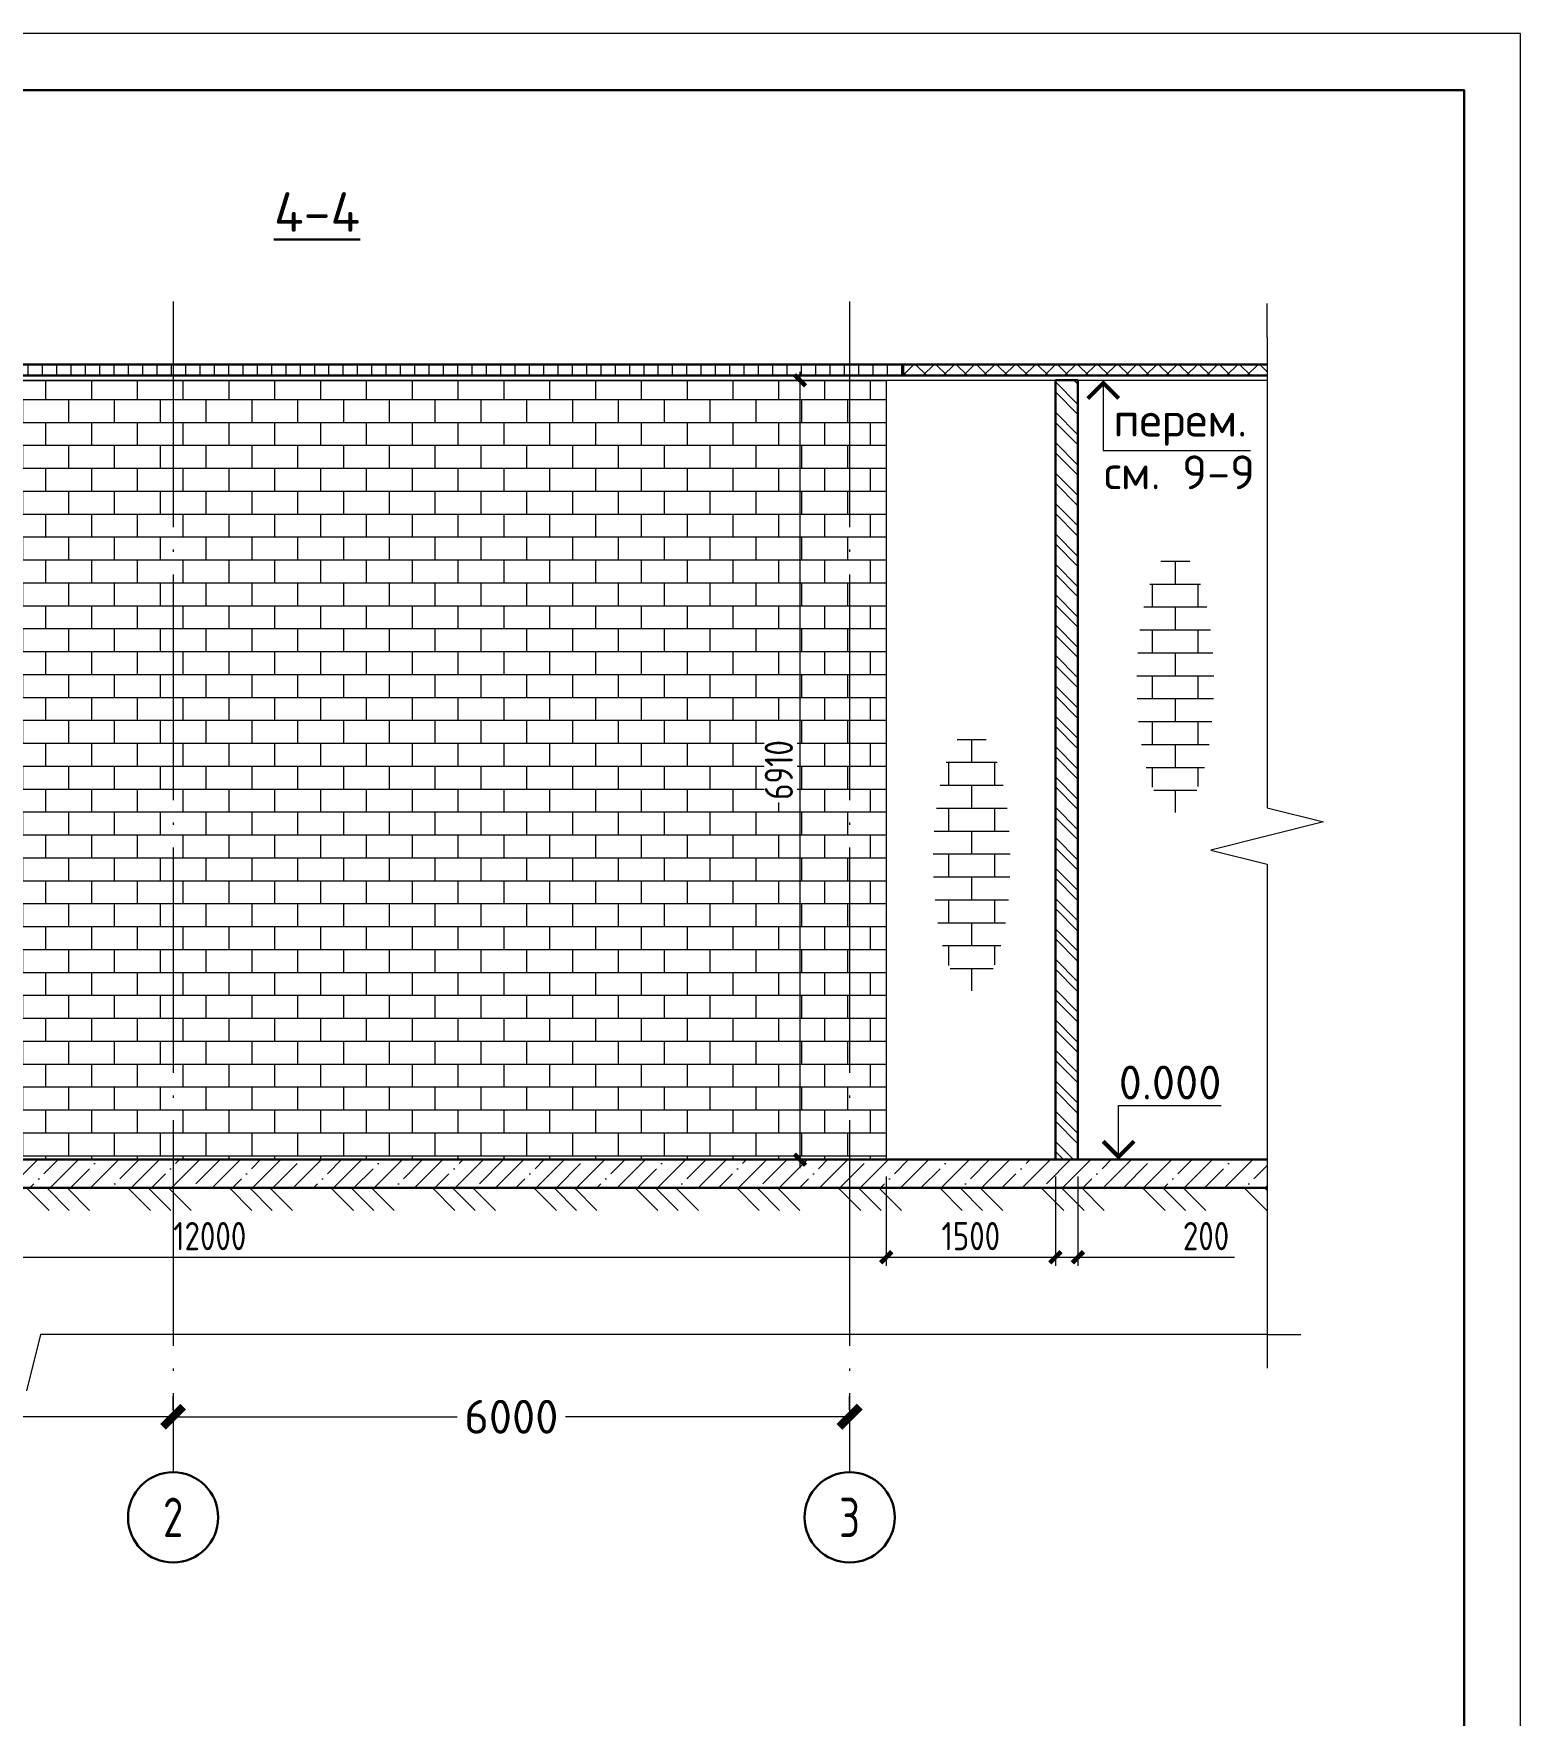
# Model space of a CAD drawing. Extents: x -965262 to 1142518, y -357520 to 71675.
# Drawn here: x 867181 to 880368, y -195599 to -180688 of the extents above; entities that cross this region are included whole.
import ezdxf

# ---------------------------------------------------------------- set-up
doc = ezdxf.new("R2010")
doc.units = 0
doc.header["$LTSCALE"] = 10
doc.linetypes.add('DOTE', pattern=[2.4200000000000004, 2, -0.2, 0.02, -0.2])
doc.layers.get('0').update_dxf_attribs({"linetype": 'CONTINUOUS', "lineweight": 30})
doc.layers.get('Defpoints').update_dxf_attribs({"linetype": 'CONTINUOUS'})
doc.layers.add('DOTE', color=7, linetype='DOTE', lineweight=9)
doc.styles.add('GOST 2.304', font='isocpeur.ttf', dxfattribs={"width": 0.75, "height": 250})
doc.styles.get("Standard").update_dxf_attribs({"font": 'isocpeur.ttf', "height": 300})
doc.styles.add('ГОСТ 2м', font='isocpeur.ttf', dxfattribs={"width": 0.8, "height": 250})
doc.dimstyles.get("Standard").update_dxf_attribs({"dimscale": 100, "dimtxt": 300, "dimasz": 1.8, "dimexe": 1.8, "dimexo": 0.625, "dimgap": 0.9, "dimtad": 0, "dimdec": 0, "dimzin": 0, "dimdsep": 46, "dimtxsty": 'Standard', "dimblk": 'ARCHTICK', "dimcen": 0.9, "dimclrd": 256, "dimclre": 256, "dimclrt": 256, "dimadec": 0, "dimazin": 0, "dimtfac": 1, "dimtdec": 0, "dimtofl": 0, "dimtmove": 0, "dimatfit": 3, "dimfxl": 1, "dimtolj": 1, "dimtzin": 0, "dimlwd": 15, "dimlwe": 15, "dimarcsym": 0})
doc.dimstyles.new('ГОСТ 2м', dxfattribs={"dimtxt": 250, "dimasz": 100, "dimexe": 75, "dimexo": 150, "dimgap": 62.5, "dimtad": 1, "dimdec": 0, "dimtxsty": 'ГОСТ 2м', "dimblk": 'ARCHTICK', "dimcen": 150, "dimdle": 75, "dimclrd": 256, "dimclre": 256, "dimclrt": 256, "dimadec": 0, "dimazin": 0, "dimtfac": 1, "dimtdec": 0, "dimtmove": 0, "dimatfit": 3, "dimldrblk": 'OBLIQUE', "dimfxl": 1, "dimlwd": 15, "dimlwe": 15, "dimarcsym": 0})

# ---------------------------------------------------------------- blocks, each defined once
blk = doc.blocks.new('_ArchTick')
at = {"color": 0, "linetype": 'ByBlock', "lineweight": 0, "const_width": 0.4}
blk.add_lwpolyline([(-0.5, -0.5), (0.5, 0.5)], dxfattribs=at)
blk = doc.blocks.new('*D626')
at = {"lineweight": 15, "transparency": 16777216}
for p, q in [((862418.2524775865, -192889.1247830632), (862418.2524775865, -192771.6247830631)), ((868418.2524775867, -192889.1247830632), (868418.2524775867, -192771.6247830631)), ((862418.2524775865, -192951.6247830631), (864938.2524775866, -192951.6247830631)), ((868418.2524775867, -192951.6247830631), (865898.2524775866, -192951.6247830631))]:
    blk.add_line(p, q, dxfattribs=at)
at = {"layer": 'Defpoints', "color": 0, "lineweight": 15, "transparency": 16777216}
for p in [(862418.2524775865, -192951.6247830632), (862418.2524775865, -192951.6247830631), (868418.2524775867, -192951.6247830632)]:
    blk.add_point(p, dxfattribs=at)
at = {"lineweight": 15, "transparency": 16777216, "xscale": 180, "yscale": 180, "zscale": 180, "rotation": 180}
blk.add_blockref('_ArchTick', (862418.2524775865, -192951.6247830631), dxfattribs=at)
at = {"lineweight": 15, "transparency": 16777216, "xscale": 180, "yscale": 180, "zscale": 180}
blk.add_blockref('_ArchTick', (868418.2524775867, -192951.6247830631), dxfattribs=at)
at = {"lineweight": 15, "transparency": 16777216, "insert": (865418.2524775866, -192951.6247830631), "char_height": 300, "attachment_point": 5}
blk.add_mtext('\\A1;6000', dxfattribs=at)
blk = doc.blocks.new('*D627')
at = {"lineweight": 15, "transparency": 16777216}
for p, q in [((868418.2524775865, -192889.1247830632), (868418.2524775865, -192771.6247830631)), ((874418.2524775867, -192889.1247830632), (874418.2524775867, -192771.6247830631)), ((868418.2524775865, -192951.6247830631), (870938.2524775866, -192951.6247830631)), ((874418.2524775867, -192951.6247830631), (871898.2524775866, -192951.6247830631))]:
    blk.add_line(p, q, dxfattribs=at)
at = {"layer": 'Defpoints', "color": 0, "lineweight": 15, "transparency": 16777216}
for p in [(868418.2524775865, -192951.6247830632), (868418.2524775865, -192951.6247830631), (874418.2524775867, -192951.6247830632)]:
    blk.add_point(p, dxfattribs=at)
at = {"lineweight": 15, "transparency": 16777216, "xscale": 180, "yscale": 180, "zscale": 180, "rotation": 180}
blk.add_blockref('_ArchTick', (868418.2524775865, -192951.6247830631), dxfattribs=at)
at = {"lineweight": 15, "transparency": 16777216, "xscale": 180, "yscale": 180, "zscale": 180}
blk.add_blockref('_ArchTick', (874418.2524775867, -192951.6247830631), dxfattribs=at)
at = {"lineweight": 15, "transparency": 16777216, "insert": (871418.2524775866, -192951.6247830631), "char_height": 300, "attachment_point": 5}
blk.add_mtext('\\A1;6000', dxfattribs=at)
blk = doc.blocks.new('*D630')
at = {"lineweight": 15, "transparency": 16777216}
for p, q in [((862743.2524775879, -190821.8983749519), (862743.2524775879, -191612.3568625976)), ((874743.2524775865, -190821.8983749517), (874743.2524775865, -191612.3568625976)), ((862668.2524775879, -191537.3568625976), (874818.2524775865, -191537.3568625976))]:
    blk.add_line(p, q, dxfattribs=at)
at = {"layer": 'Defpoints', "color": 0, "lineweight": 15, "transparency": 16777216}
for p in [(862743.2524775879, -190671.8983749519), (874743.2524775865, -190671.8983749517), (874743.2524775865, -191537.3568625976)]:
    blk.add_point(p, dxfattribs=at)
at = {"lineweight": 15, "transparency": 16777216, "xscale": 100, "yscale": 100, "zscale": 100, "rotation": 180}
blk.add_blockref('_ArchTick', (862743.2524775879, -191537.3568625976), dxfattribs=at)
at = {"lineweight": 15, "transparency": 16777216, "xscale": 100, "yscale": 100, "zscale": 100}
blk.add_blockref('_ArchTick', (874743.2524775865, -191537.3568625976), dxfattribs=at)
at = {"lineweight": 15, "transparency": 16777216, "insert": (868743.2524775872, -191349.8568625976), "char_height": 250, "attachment_point": 5, "style": 'ГОСТ 2м'}
blk.add_mtext('12000', dxfattribs=at)
blk = doc.blocks.new('_Oblique')
at = {"color": 0, "linetype": 'ByBlock', "lineweight": -2}
blk.add_line((-0.5, -0.5), (0.5, 0.5), dxfattribs=at)
blk = doc.blocks.new('*D631')
at = {"lineweight": 15, "transparency": 16777216}
for p, q in [((874743.2524775865, -190821.8983749517), (874743.2524775865, -191612.3568625976)), ((876243.2524775865, -190821.8983749517), (876243.2524775865, -191612.3568625976)), ((874668.2524775865, -191537.3568625976), (876318.2524775865, -191537.3568625976))]:
    blk.add_line(p, q, dxfattribs=at)
at = {"layer": 'Defpoints', "color": 0, "lineweight": 15, "transparency": 16777216}
for p in [(874743.2524775865, -190671.8983749517), (876243.2524775865, -190671.8983749517, -1451.289929769117), (876243.2524775865, -191537.3568625976)]:
    blk.add_point(p, dxfattribs=at)
at = {"lineweight": 15, "transparency": 16777216, "xscale": 100, "yscale": 100, "zscale": 100, "rotation": 180}
blk.add_blockref('_ArchTick', (874743.2524775865, -191537.3568625976), dxfattribs=at)
at = {"lineweight": 15, "transparency": 16777216, "xscale": 100, "yscale": 100, "zscale": 100}
blk.add_blockref('_ArchTick', (876243.2524775865, -191537.3568625976), dxfattribs=at)
at = {"lineweight": 15, "transparency": 16777216, "insert": (875493.2524775865, -191349.8568625976), "char_height": 250, "attachment_point": 5, "style": 'ГОСТ 2м'}
blk.add_mtext('1500', dxfattribs=at)
blk = doc.blocks.new('*D632')
at = {"lineweight": 15, "transparency": 16777216}
for p, q in [((876243.2524775865, -190821.8983749517), (876243.2524775865, -191612.3568625976)), ((876443.2524775865, -190821.8983749517), (876443.2524775865, -191612.3568625976)), ((876168.2524775865, -191537.3568625976), (876443.2524775865, -191537.3568625976)), ((876443.2524775865, -191537.3568625976), (877832.1810490151, -191537.3568625976))]:
    blk.add_line(p, q, dxfattribs=at)
at = {"layer": 'Defpoints', "color": 0, "lineweight": 15, "transparency": 16777216}
for p in [(876243.2524775865, -190671.8983749517, -1451.289929769117), (876443.2524775865, -190671.8983749517, -1451.289929769117), (876443.2524775865, -191537.3568625976)]:
    blk.add_point(p, dxfattribs=at)
at = {"lineweight": 15, "transparency": 16777216, "xscale": 100, "yscale": 100, "zscale": 100, "rotation": 180}
blk.add_blockref('_ArchTick', (876243.2524775865, -191537.3568625976), dxfattribs=at)
at = {"lineweight": 15, "transparency": 16777216, "xscale": 100, "yscale": 100, "zscale": 100}
blk.add_blockref('_ArchTick', (876443.2524775865, -191537.3568625976), dxfattribs=at)
at = {"lineweight": 15, "transparency": 16777216, "insert": (877579.6810490151, -191349.8568625976), "char_height": 250, "attachment_point": 5, "style": 'ГОСТ 2м'}
blk.add_mtext('200', dxfattribs=at)
blk = doc.blocks.new('*D633')
at = {"lineweight": 15, "transparency": 16777216}
for p, q in [((873978.0017066638, -183686.8983749517), (873978.0017066638, -190746.8983749517)), ((874593.2524775865, -183761.8983749517), (873903.0017066638, -183761.8983749517)), ((874593.2524775865, -190671.8983749517), (873903.0017066638, -190671.8983749517))]:
    blk.add_line(p, q, dxfattribs=at)
at = {"layer": 'Defpoints', "color": 0, "lineweight": 15, "transparency": 16777216}
for p in [(874743.2524775865, -183761.8983749517), (873978.0017066638, -190671.8983749517), (874743.2524775865, -190671.8983749517)]:
    blk.add_point(p, dxfattribs=at)
at = {"lineweight": 15, "transparency": 16777216, "xscale": 100, "yscale": 100, "zscale": 100}
for p, rotation in [((873978.0017066638, -183761.8983749517), 90), ((873978.0017066638, -190671.8983749517), 270)]:
    blk.add_blockref('_ArchTick', p, dxfattribs=dict(at, rotation=rotation))
at = {"lineweight": 15, "transparency": 16777216, "insert": (873790.5017066638, -187216.8983749515), "char_height": 250, "attachment_point": 5, "rotation": 90, "style": 'ГОСТ 2м'}
blk.add_mtext('6910', dxfattribs=at)

msp = doc.modelspace()

# ---------------------------------------------------------------- hatches: boundary and pattern name
at = {"lineweight": 15}
h = msp.add_hatch(dxfattribs=at)
h.set_pattern_fill('LINE', color=6, scale=40, angle=90, style=0)
h.set_pattern_definition([(90, (876277.7066760135, -183662.0602568093), (-127, 7.776507174585693e-15), [])])
h.paths.add_polyline_path([(878122.2790572771, -183620.4733749516), (874893.2524775865, -183620.4733749516), (874893.2524775865, -183720.4733749516), (878122.2790572771, -183720.4733749516)], flags=16)
h.paths.add_polyline_path([(861833.2524775874, -183720.4733749516), (878122.2790572774, -183720.4733749516), (878122.2790572774, -183620.4733749516), (861833.2524775874, -183620.4733749516)])
h = msp.add_hatch(dxfattribs=at)
h.set_pattern_fill('ANSI37', color=30, scale=40, angle=90)
h.set_pattern_definition([(135, (2194105.714102949, -226628.2848894402), (-89.80256121069154, -89.80256121069152), []), (225, (2194105.714102949, -226628.2848894402), (89.80256121069152, -89.80256121069154), [])])
h.paths.add_polyline_path([(878122.2790572771, -183720.4733749516), (874893.2524775865, -183720.4733749516), (874893.2524775865, -183620.4733749516), (878122.2790572771, -183620.4733749516)])
h = msp.add_hatch(dxfattribs=at)
h.set_pattern_fill('AR-B816', color=4, style=0)
h.set_pattern_definition([(0, (2194388.568320121, -227619.7762318348), (0, 203.2), []), (90, (2194388.568320121, -227619.7762318348), (-203.2, 203.2), [203.2, -203.2])])
h.paths.add_polyline_path([(862743.2524775879, -190671.8983749517), (874743.2524775865, -190671.8983749517), (874743.2524775865, -183781.8983749517), (862743.2524775879, -183781.8983749517)])
h.paths.add_polyline_path([(862543.252477587, -186169.4624233476), (862743.2524775879, -186164.5192092468), (862743.2524775879, -183781.8983749517), (862543.252477587, -183781.8983749517)])
h.paths.add_polyline_path([(862939.4392787477, -188818.8140823544), (863222.777288438, -188818.8140823544), (863222.777288438, -188312.4937306138), (862939.4392787477, -188312.4937306138)], flags=0)
h.paths.add_polyline_path([(873661.0004982215, -187505.8467223799), (873951.8970960502, -187505.8467223799), (873951.8970960502, -186939.2980005034), (873661.0004982215, -186939.2980005034)], flags=0)
h.paths.add_polyline_path([(874743.2524775865, -183781.8983749517), (862543.2524775879, -183781.8983749517), (862543.2524775879, -183761.8983749517), (874743.2524775865, -183761.8983749517)])
h.paths.add_polyline_path([(874078.0017066638, -187539.3983749519), (874078.0017066638, -186894.3983749519), (873478.0017066638, -186894.3983749519), (873478.0017066638, -187539.3983749519)], flags=24)
h.paths.add_polyline_path([(863358.3608275524, -188898.2025498037), (863358.3608275524, -188233.2025498037), (862758.3608275524, -188233.2025498037), (862758.3608275524, -188898.2025498037)], flags=24)
h = msp.add_hatch(dxfattribs=at)
h.set_pattern_fill('ANSI32', color=4, scale=20, angle=90, style=0)
h.set_pattern_definition([(135, (870498.3435836278, -182431.0664514133), (-134.7038418160373, -134.7038418160373), []), (135, (870498.3435836278, -182341.2638514133), (-134.7038418160373, -134.7038418160373), [])])
h.paths.add_polyline_path([(876443.2524775867, -183760.4733749516), (876243.2524775867, -183760.4733749516), (876243.2524775865, -190671.8983749517), (876443.2524775865, -190671.8983749517)])
h = msp.add_hatch(dxfattribs=at)
h.set_pattern_fill('AR-B816', color=4)
h.set_pattern_definition([(0, (2188963.160290684, -239822.5332820212), (0, 203.2), []), (90, (2188963.160290684, -239822.5332820212), (-203.2, 203.2), [203.2, -203.2])])
edge = h.paths.add_edge_path()
edge.add_ellipse((877306.2174382287, -186436.6455932551), major_axis=(0, -1156.90842038393), ratio=0.2952216589364852, start_angle=0, end_angle=360)
h.paths.add_polyline_path([(871114.0924952542, -186779.22925411), (871114.0924952542, -186054.22925411), (870514.0924952542, -186054.22925411), (870514.0924952542, -186779.22925411)], flags=9)
h = msp.add_hatch(dxfattribs=at)
h.set_pattern_fill('AR-B816', color=4)
h.set_pattern_definition([(0, (2187158.726481165, -241403.0965494906), (0, 203.2), []), (90, (2187158.726481165, -241403.0965494906), (-203.2, 203.2), [203.2, -203.2])])
edge = h.paths.add_edge_path()
edge.add_ellipse((875501.7836287098, -188017.2088607245), major_axis=(0, -1156.90842038393), ratio=0.2952216589364852, start_angle=0, end_angle=360)
h.paths.add_polyline_path([(869309.6586857354, -188359.7925215794), (869309.6586857354, -187634.7925215794), (868709.6586857354, -187634.7925215794), (868709.6586857354, -188359.7925215794)], flags=9)
h = msp.add_hatch(dxfattribs=at)
h.set_pattern_fill('ANSI35', color=256, scale=40, style=0)
h.set_pattern_definition([(45, (2194105.714102949, -226628.2848894402), (-179.605122421383, 179.6051224213831), []), (45, (2194285.319302949, -226628.2848894402), (-179.605122421383, 179.6051224213831), [317.5, -63.5, 0, -63.5])])
h.paths.add_polyline_path([(879194.9448179754, -190671.8983749517), (878122.2790572774, -190671.8983749517), (878122.2790572774, -190921.8983749517), (879194.9448179754, -190921.8983749517)], flags=17)
h.paths.add_polyline_path([(862398.252477587, -190671.8983749517), (862093.2524775872, -190671.8983749517), (862093.2524775872, -190821.8983749517), (862398.252477587, -190821.8983749517)], flags=16)
h.paths.add_polyline_path([(856408.2524775872, -190671.8983749517), (856108.252477587, -190671.8983749517), (856108.252477587, -190771.8983749517), (856108.2524775872, -190821.8983749517), (856408.2524775872, -190821.8983749517)])
h.paths.add_polyline_path([(862418.2524775867, -190671.8983749517), (862093.2524775872, -190671.8983749517), (862093.2524775872, -190821.8983749517), (862418.2524775867, -190821.8983749517)])
h.paths.add_polyline_path([(862543.2524775879, -190671.8983749517), (862418.2524775867, -190671.8983749517), (862418.2524775867, -190821.8983749517), (862543.2524775879, -190821.8983749517)])
h.paths.add_polyline_path([(859418.2524775867, -191271.8983749516), (856418.2524775867, -191271.8983749516), (856418.2524775867, -191521.8983749517), (859418.2524775867, -191521.8983749517)])
h.paths.add_polyline_path([(862398.2524775874, -191421.8983749512), (862398.2524775874, -191271.8983749516), (859418.2524775867, -191271.8983749516), (859418.2524775867, -191521.8983749517), (862398.252477587, -191521.8983749517)])
h.paths.add_polyline_path([(868418.2524775867, -190671.8983749517), (862743.2524775879, -190671.8983749517), (862743.2524775879, -190821.8983749517), (862698.2524775872, -190821.8983749517), (862698.2524775872, -190921.8983749517), (868418.2524775867, -190921.8983749517)])
h.paths.add_polyline_path([(874418.2524775867, -190671.8983749517), (868418.2524775867, -190671.8983749517), (868418.2524775867, -190921.8983749517), (874418.2524775867, -190921.8983749517)])
h.paths.add_polyline_path([(879194.9448179754, -190671.8983749517), (874418.2524775867, -190671.8983749517), (874418.2524775867, -190921.8983749517), (879194.9448179754, -190921.8983749517)])
h = msp.add_hatch(dxfattribs=at)
h.set_pattern_fill('MCSHATCHBG', color=256, scale=40, angle=90, style=0, pattern_type=2)
h.set_pattern_definition([(135, (848492.0851669556, -196597.3651029798), (-449.9999271199941, -449.999927119994), []), (135, (848492.0851669556, -196417.3651029798), (-449.9999271199941, -449.999927119994), []), (135, (848492.0851669556, -197137.3651029798), (-449.9999271199941, -449.999927119994), [])])
h.paths.add_polyline_path([(854913.7883634351, -191671.8983749517), (854913.7883634351, -191471.8983749517), (856108.2524775872, -191471.8983749517), (856108.2524775872, -192221.6868467024), (855908.2524775872, -192221.6868467024), (855908.2524775872, -191671.8983749517)])
h.paths.add_polyline_path([(856408.2524775874, -192221.6868467024), (856408.2524775874, -191521.8983749517), (862398.2524775874, -191521.8983749516), (862398.2524775872, -192021.8983749517), (862698.252477587, -192021.8983749517), (862698.2524775872, -190921.8983749517), (878122.2790572774, -190921.8983749512), (878122.2790572776, -191121.8983749516), (862898.252477587, -191121.8983749563), (862898.2524775874, -192221.8983749516), (862198.2524775874, -192221.8983749517), (862198.252477587, -191721.8983749516), (856608.2524775872, -191721.8983749516), (856608.2524775874, -192221.6868467024), (856418.252477587, -192221.6868467024)])

# ---------------------------------------------------------------- linework, layer by layer
at = {"color": 6}
for p, q in [((861833.2524775874, -183620.4733749516, 8350.535095824747), (874893.2524775867, -183620.4733749516, 6899.24516605563)), ((861833.2524775874, -183720.4733749516, 8350.535095824747), (874893.2524775865, -183720.4733749516, 6899.24516605563))]:
    msp.add_line(p, q, dxfattribs=at)
at = {"color": 30}
for p, q in [((874893.2524775865, -183620.4733749516, 6899.24516605563), (878122.2790572771, -183620.4733749516, 6899.24516605563)), ((874893.2524775865, -183720.4733749516, 6899.24516605563), (874893.2524775865, -183620.4733749516, 6899.24516605563)), ((878122.2790572771, -183720.4733749516, 6899.24516605563), (874893.2524775865, -183720.4733749516, 6899.24516605563))]:
    msp.add_line(p, q, dxfattribs=at)
at = {"color": 6, "lineweight": 15}
msp.add_line((861833.2524775874, -183760.4733749516, 8350.535095824747), (874893.2524775865, -183760.4733749516, 6899.245166055616), dxfattribs=at)
at = {"lineweight": 15}
msp.add_line((862543.2524775879, -183761.8983749517, 8350.535095824747), (874743.2524775865, -183761.8983749517, 8350.535095824747), dxfattribs=at)
msp.add_line((862543.2524775879, -183761.8983749517, 8350.535095824747), (874743.2524775865, -183761.8983749517, 8350.535095824747), dxfattribs=at)
at = {"color": 4, "lineweight": 15}
msp.add_line((874743.2524775865, -183761.8983749516, 8350.535095824747), (874743.2524775865, -190671.8983749517, 8350.535095824747), dxfattribs=at)
at = {"color": 30, "lineweight": 15}
msp.add_line((874893.2524775865, -183760.4733749516, 6899.245166055616), (878122.2790572771, -183760.4733749516, 8350.535095824747), dxfattribs=at)
at = {"color": 4}
msp.add_line((876443.2524775867, -183760.4733749516, 6899.24516605563), (876243.2524775867, -183760.4733749516, 6899.24516605563), dxfattribs=at)
at = {"color": 4, "ltscale": 100, "extrusion": (0, -1, 0)}
for p, q in [((876243.2524775867, -183760.4733749516, 6899.24516605563), (876243.2524775865, -190671.8983749517, 6899.24516605563)), ((876443.2524775867, -183760.4733749516, 6899.24516605563), (876443.2524775865, -190671.8983749517, 6899.24516605563))]:
    msp.add_line(p, q, dxfattribs=at)
at = {"lineweight": 15, "ltscale": 100}
for p, q in [((876668.3500713569, -183760.4733749516, 8350.535095824747), (876668.3500713569, -184382.993609729, 8350.535095824747)), ((876668.3500713569, -184382.993609729, 8350.535095824747), (877975.3822790461, -184382.993609729, 8350.535095824747)), ((876804.2741796237, -190671.8983749517, 8350.535095824747), (876804.2741796237, -190191.8983750317, 8350.535095824747)), ((876804.2741796237, -190191.8983750317, 8350.535095824747), (877713.4394631463, -190191.8983750317, 8350.535095824747))]:
    msp.add_line(p, q, dxfattribs=at)
for p, q in [((862743.2524775879, -190671.8983749517, 8350.535095824747), (878122.2790572774, -190671.8983749517, 8350.535095824747)), ((862698.252477587, -190921.8983749517, 8350.535095824747), (878122.2790572774, -190921.8983749517, 8350.535095824747))]:
    msp.add_line(p, q)
at = {"lineweight": 15, "elevation": 9801.825025596198}
msp.add_lwpolyline([(796267.6172293269, -240087.8078280481), (880367.6172293269, -240087.8078280481), (880367.6172293269, -180687.8078280481), (796267.6172293269, -180687.8078280481)], close=True, dxfattribs=at)
msp.add_lwpolyline([(796267.6172293269, -240087.8078280481), (880367.6172293269, -240087.8078280481), (880367.6172293269, -180687.8078280481), (796267.6172293269, -180687.8078280481)], close=True, dxfattribs=at)
at = {"elevation": 9801.825025596198}
msp.add_lwpolyline([(798267.6172293269, -239587.8078280481), (879867.6172293269, -239587.8078280481), (879867.6172293269, -181187.8078280481), (798267.6172293269, -181187.8078280481)], close=True, dxfattribs=at)
msp.add_lwpolyline([(798267.6172293269, -239587.8078280481), (879867.6172293269, -239587.8078280481), (879867.6172293269, -181187.8078280481), (798267.6172293269, -181187.8078280481)], close=True, dxfattribs=at)
at = {"color": 5, "lineweight": 15, "ltscale": 10, "extrusion": (1, 0, 0), "elevation": 878122.2790572774}
for points in [[(-183381.81134215, 8350.535095824747), (-183081.81134215, 8350.535095824747)], [(-183381.81134215, 8350.535095824747), (-187551.7491444261, 8350.535095824747)], [(-192221.6869467023, 8350.535095824747), (-192521.6869467023, 8350.535095824747)]]:
    msp.add_lwpolyline(points, dxfattribs=at)
at = {"lineweight": 15, "ltscale": 100, "const_width": 35.999999994, "elevation": 9435.631743178215}
for points in [[(876805.6221028552, -183923.2012426912), (876668.3500713569, -183785.9292111928), (876531.0780398585, -183923.2012426912)], [(876941.5462111221, -190509.170507212), (876804.2741796237, -190646.4425387104), (876667.0021481253, -190509.170507212)]]:
    msp.add_lwpolyline(points, dxfattribs=at)
at = {"color": 5, "lineweight": 15, "ltscale": 10, "elevation": 8350.535095824747}
for points in [[(878122.2790572774, -187551.7491444261), (878622.2790572774, -187676.7491444261)], [(878622.2790572774, -187676.7491444261), (877622.2790572774, -187926.7491444261)], [(877622.2790572774, -187926.7491444261), (878122.2790572774, -188051.7491444261)], [(878122.2790572774, -188051.7491444261), (878122.2790572774, -192221.6869467023)]]:
    msp.add_lwpolyline(points, dxfattribs=at)
at = {"color": 5, "lineweight": 15, "ltscale": 10, "extrusion": (-0.004749430851123311, -0.01906033951730587, -0.999807054568068), "elevation": -9687.85442127115}
msp.add_lwpolyline([(887988.3908970997, -22982.58798621501), (887988.3908970999, -22467.19978301294)], dxfattribs=at)
at = {"color": 5, "lineweight": 15, "ltscale": 10, "extrusion": (-0.08099081312542777, 0, -0.9967148479827529), "elevation": -79442.93972301215}
msp.add_lwpolyline([(192221.6868467024, -874561.1973533978), (192221.6868467024, -863646.3852039335)], dxfattribs=at)
at = {"color": 5, "lineweight": 15, "ltscale": 10, "extrusion": (0, 1, 0), "elevation": -192221.6868467024}
msp.add_lwpolyline([(-878122.2791569491, 8350.535087725668), (-878421.293611344, 8326.237843788038)], dxfattribs=at)
at = {"layer": 'DOTE', "lineweight": 5, "ltscale": 100, "extrusion": (0, -1, 0)}
for p, q in [((868418.2524775867, -183062.9728423441, 6899.24516605563), (868418.2524775867, -193443.8917609691, 6899.24516605563)), ((874418.2524775867, -183062.9728423441, 6899.24516605563), (874418.2524775867, -193443.8917609691, 6899.24516605563))]:
    msp.add_line(p, q, dxfattribs=at)
at = {"layer": 'DOTE', "linetype": 'Continuous', "lineweight": 30}
for centre in [(868418.2524775867, -193843.891760969, 6899.24516605563), (874418.2524775867, -193843.891760969, 6899.24516605563)]:
    msp.add_circle(centre, 400, dxfattribs=at)

# ---------------------------------------------------------------- texts
at = {"lineweight": 15, "ltscale": 100, "style": 'GOST 2.304'}
for s, p in [('перем.', (876757.2781867075, -184260.4809714591, 8350.535095824747)), ('см. 9-9', (876674.1789742312, -184727.4936317223, 8350.535095824747)), ('0.000', (876805.3969432926, -190137.8983750407, 8350.535095824747))]:
    msp.add_text(s, height=299.99999995, dxfattribs=at).set_placement(p)
at = {"layer": 'DOTE', "linetype": 'Continuous', "lineweight": 30, "ltscale": 100, "char_height": 350, "width": 800.00000000004, "attachment_point": 5, "style": 'GOST 2.304'}
for s, insert in [('{\\W1;\\L\\C5;4-4}', (869694.9753750919, -182269.2815141376, 5994.997959777067)), ('2', (868418.2524775867, -193843.8917609692, 6899.245166055655)), ('3', (874418.2524775867, -193843.8917609692, 6899.245166055655))]:
    msp.add_mtext(s, dxfattribs=dict(at, insert=insert))

# ---------------------------------------------------------------- dimensions: what is measured, and where the dimension line sits
at = {"lineweight": 15}
dim = msp.add_linear_dim(base=(873978.0017066638, -190671.8983749517, 8350.535095824747), p1=(874743.2524775865, -183761.8983749517, 8350.535095824747), p2=(874743.2524775865, -190671.8983749517, 8350.535095824747), angle=90, dimstyle='ГОСТ 2м', dxfattribs=at)
dim.commit()
dim.dimension.update_dxf_attribs({"geometry": '*D633', "text_midpoint": (873790.5017066638, -187216.8983749515, 8350.535095824747)})
for base, p1, p2, picture, middle in [((874743.2524775865, -191537.3568625976, 8350.535095824747), (862743.2524775879, -190671.8983749519, 8350.535095824747), (874743.2524775865, -190671.8983749517, 8350.535095824747), '*D630', (868743.2524775872, -191349.8568625976, 8350.535095824747)), ((876243.2524775865, -191537.3568625976, 8350.535095824747), (874743.2524775865, -190671.8983749517, 8350.535095824747), (876243.2524775865, -190671.8983749517, 6899.24516605563), '*D631', (875493.2524775865, -191349.8568625976, 8350.535095824747))]:
    dim = msp.add_linear_dim(base=base, p1=p1, p2=p2, dimstyle='ГОСТ 2м', dxfattribs=at)
    dim.commit()
    dim.dimension.update_dxf_attribs({"geometry": picture, "text_midpoint": middle})
dim = msp.add_linear_dim(base=(876443.2524775865, -191537.3568625976, 8350.535095824747), p1=(876243.2524775865, -190671.8983749517, 6899.24516605563), p2=(876443.2524775865, -190671.8983749517, 6899.24516605563), dimstyle='ГОСТ 2м', dxfattribs=at)
dim.commit()
dim.dimension.update_dxf_attribs({"geometry": '*D632', "text_midpoint": (877579.6810490151, -191537.3568625976, 8350.535095824747), "dimtype": 160})
for base, p1, p2, picture, middle in [((862418.2524775865, -192951.6247830631, 6899.24516605563), (868418.2524775867, -192951.6247830632, 6899.24516605563), (862418.2524775865, -192951.6247830632, 6899.24516605563), '*D626', (865418.2524775866, -192951.6247830631, 6899.24516605563)), ((868418.2524775865, -192951.6247830631, 6899.24516605563), (874418.2524775867, -192951.6247830632, 6899.24516605563), (868418.2524775865, -192951.6247830632, 6899.24516605563), '*D627', (871418.2524775866, -192951.6247830631, 6899.24516605563))]:
    dim = msp.add_linear_dim(base=base, p1=p1, p2=p2, dimstyle='Standard', override={"dimdec": 0}, dxfattribs=at)
    dim.commit()
    dim.dimension.update_dxf_attribs({"geometry": picture, "text_midpoint": middle})

doc.saveas('drawing.dxf')
